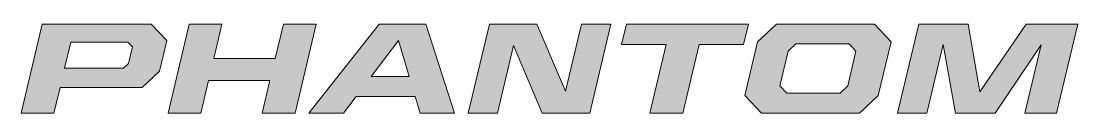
# Model space of a CAD drawing. Header units: inches. Extents: x 0.1 to 13.6, y -1.1 to 0.
import ezdxf

# ---------------------------------------------------------------- set-up
doc = ezdxf.new("R2010")
doc.units = ezdxf.units.IN
doc.header["$MEASUREMENT"] = 0
doc.layers.add('Layer 1', color=7, linetype='Continuous')

# ---------------------------------------------------------------- blocks, each defined once
blk = doc.blocks.new('block 2')
at = {"layer": 'Layer 1', "true_color": 0x231f20}
h = blk.add_hatch(color=179, dxfattribs=at)
h.dxf.hatch_style = 2
h.paths.add_polyline_path([(0.378, 0.001), (1.774, 0.001), (1.972, -0.209), (1.88, -0.603), (1.657, -0.814), (0.606, -0.814), (0.528, -1.142), (0.108, -1.142)])
h.paths.add_polyline_path([(0.665, -0.565), (1.417, -0.565), (1.482, -0.504), (1.533, -0.292), (1.475, -0.231), (0.745, -0.231)])
h = blk.add_hatch(color=179, dxfattribs=at)
h.dxf.hatch_style = 2
h.paths.add_polyline_path([(3.294, -0.724), (2.509, -0.724), (2.41, -1.142), (1.989, -1.142), (2.26, 0.001), (2.68, 0.001), (2.575, -0.443), (3.361, -0.443), (3.466, 0.001), (3.886, 0.001), (3.616, -1.142), (3.195, -1.142)])
h = blk.add_hatch(color=179, dxfattribs=at)
h.dxf.hatch_style = 2
h.paths.add_polyline_path([(4.691, 0.001), (5.289, 0.001), (5.658, -1.142), (5.216, -1.142), (5.153, -0.93), (4.398, -0.93), (4.237, -1.142), (3.792, -1.142)])
h.paths.add_polyline_path([(4.592, -0.673), (5.077, -0.673), (4.942, -0.212)])
h = blk.add_hatch(color=179, dxfattribs=at)
h.dxf.hatch_style = 2
h.paths.add_polyline_path([(6.104, 0.001), (6.712, 0.001), (7.08, -0.862), (7.285, 0.001), (7.661, 0.001), (7.389, -1.142), (6.78, -1.142), (6.414, -0.275), (6.208, -1.142), (5.832, -1.142)])
h = blk.add_hatch(color=179, dxfattribs=at)
h.dxf.hatch_style = 2
h.paths.add_polyline_path([(8.79, -0.264), (8.58, -1.142), (8.16, -1.142), (8.369, -0.264), (7.798, -0.264), (7.86, 0.001), (9.424, 0.001), (9.361, -0.264)])
h = blk.add_hatch(color=179, dxfattribs=at)
h.dxf.hatch_style = 2
h.paths.add_polyline_path([(9.376, -0.915), (9.539, -0.226), (9.78, 0.001), (11.035, 0.001), (11.249, -0.226), (11.085, -0.915), (10.845, -1.142), (9.589, -1.142)])
h.paths.add_polyline_path([(10.595, -0.885), (10.694, -0.792), (10.799, -0.348), (10.712, -0.255), (10.029, -0.255), (9.931, -0.348), (9.826, -0.792), (9.913, -0.885)])
h = blk.add_hatch(color=179, dxfattribs=at)
h.dxf.hatch_style = 2
h.paths.add_polyline_path([(11.605, 0.001), (12.235, 0.001), (12.387, -0.87), (12.977, 0.001), (13.641, 0.001), (13.369, -1.142), (12.962, -1.142), (13.171, -0.265), (12.582, -1.142), (12.072, -1.142), (11.917, -0.26), (11.706, -1.142), (11.333, -1.142)])
at = {"layer": 'Layer 1', "lineweight": 0}
for points in [[(0.378, 0.001), (1.774, 0.001), (1.972, -0.209), (1.88, -0.603), (1.657, -0.814), (0.606, -0.814), (0.528, -1.142), (0.108, -1.142), (0.378, 0.001)], [(3.294, -0.724), (2.509, -0.724), (2.41, -1.142), (1.989, -1.142), (2.26, 0.001), (2.68, 0.001), (2.575, -0.443), (3.361, -0.443), (3.466, 0.001), (3.886, 0.001), (3.616, -1.142), (3.195, -1.142), (3.294, -0.724)], [(4.691, 0.001), (5.289, 0.001), (5.658, -1.142), (5.216, -1.142), (5.153, -0.93), (4.398, -0.93), (4.237, -1.142), (3.792, -1.142), (4.691, 0.001)], [(6.104, 0.001), (6.712, 0.001), (7.08, -0.862), (7.285, 0.001), (7.661, 0.001), (7.389, -1.142), (6.78, -1.142), (6.414, -0.275), (6.208, -1.142), (5.832, -1.142), (6.104, 0.001)], [(8.79, -0.264), (8.58, -1.142), (8.16, -1.142), (8.369, -0.264), (7.798, -0.264), (7.86, 0.001), (9.424, 0.001), (9.361, -0.264), (8.79, -0.264)], [(9.376, -0.915), (9.539, -0.226), (9.78, 0.001), (11.035, 0.001), (11.249, -0.226), (11.085, -0.915), (10.845, -1.142), (9.589, -1.142), (9.376, -0.915)], [(11.605, 0.001), (12.235, 0.001), (12.387, -0.87), (12.977, 0.001), (13.641, 0.001), (13.369, -1.142), (12.962, -1.142), (13.171, -0.265), (12.582, -1.142), (12.072, -1.142), (11.917, -0.26), (11.706, -1.142), (11.333, -1.142), (11.605, 0.001)], [(0.665, -0.565), (1.417, -0.565), (1.482, -0.504), (1.533, -0.292), (1.475, -0.231), (0.745, -0.231), (0.665, -0.565)], [(4.592, -0.673), (5.077, -0.673), (4.942, -0.212), (4.592, -0.673)], [(10.595, -0.885), (10.694, -0.792), (10.799, -0.348), (10.712, -0.255), (10.029, -0.255), (9.931, -0.348), (9.826, -0.792), (9.913, -0.885), (10.595, -0.885)]]:
    blk.add_lwpolyline(points, dxfattribs=at)

msp = doc.modelspace()

# ---------------------------------------------------------------- block references
at = {"layer": 'Layer 1'}
msp.add_blockref('block 2', (0, 0), dxfattribs=at)

doc.saveas('drawing.dxf')
